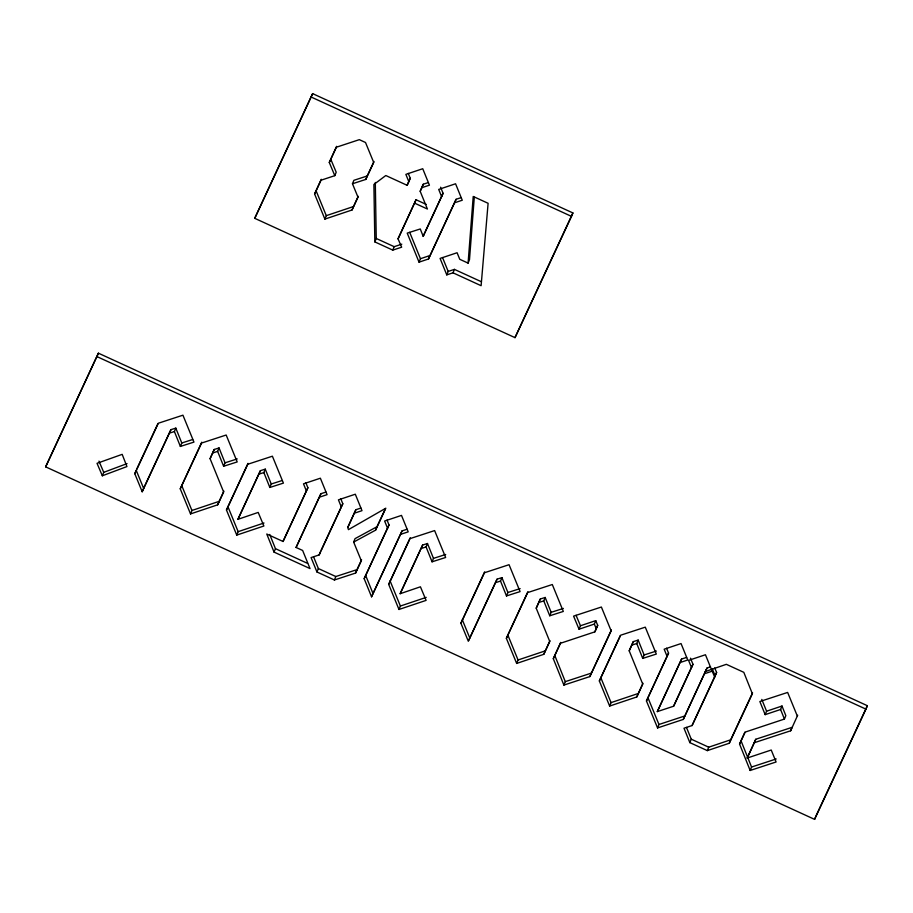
<?xml version="1.0" encoding="UTF-8"?>
<svg xmlns="http://www.w3.org/2000/svg" width="913" height="913" viewBox="0 0 913 913"><rect width="100%" height="100%" fill="white"/><g stroke="black" fill="none" stroke-linecap="round" stroke-linejoin="round"><path stroke-width="1.37" d="M468.084 263.115L473.219 196.466L488.101 203.291L481.117 285.701L453.008 272.816L446.777 274.881L440.089 258.425L457.093 252.741L459.764 259.292L468.084 263.115L469.487 259.669L474.292 197.288M45.65 466.851L98.41 353.183L867.35 705.703L865.946 709.139L814.59 819.372L45.65 466.851L98.41 353.183M102.336 475.776L97.029 463.313L122.182 454.354L126.93 466.566L102.336 475.776L103.74 472.341L98.969 461.122M134.793 473.721L136.197 470.286L143.603 488.318L142.2 491.753L134.793 473.721L158.303 423.244L182.931 415.187L193.955 442.097L180.375 446.434L174.406 431.564L175.81 428.129L170.936 429.658L143.603 488.318M254.738 218.321L312.645 93.628L572.896 212.946L571.492 216.381L515 337.639L254.738 218.321L312.645 93.628M142.2 491.753L170.936 429.658M180.375 446.434L181.778 442.988L175.81 428.129M180.249 488.809L201.556 443.067L226.173 435.022L237.197 461.921L223.628 466.258L225.032 462.823L219.052 447.952L214.19 449.481L210.093 458.691L223.639 491.981L217.659 504.821L190.532 513.916L180.249 488.809L201.773 442.177M373.988 161.441L367.209 175.981L353.867 180.318L352.464 183.764L357.987 197.162L352.007 210.001L324.88 219.097L314.597 194.001L321.25 179.279M314.597 194.001L321.011 180.215L334.797 175.661L329.285 162.468L336.6 146.331M210.093 458.691L214.19 449.481M190.532 513.916L191.935 510.481L181.653 485.374M223.628 466.258L217.648 451.387L219.052 447.952M334.797 175.661L336.201 172.226L330.689 159.033M324.88 219.097L326.283 215.662L316.001 190.555M217.659 504.821L223.856 491.114M226.458 510.002L247.777 464.261L272.394 456.203L283.418 483.114L269.837 487.451L271.241 484.004L265.272 469.145L260.399 470.674L237.928 519.337L258.196 512.421L263.88 526.002L236.752 535.098L226.458 510.002L247.994 463.359M352.007 210.001L358.204 196.295M352.464 183.764L365.805 179.427L367.209 175.981M237.928 519.337L260.399 470.674M236.752 535.098L238.156 531.663L227.862 506.555M269.837 487.451L263.868 472.58L265.272 469.145M426.257 204.421L416.054 199.742L398.034 238.841L401.663 247.195L392.773 250.116L374.844 241.899L376.247 238.464L375.311 182.452M374.844 241.899L373.885 184.483L385.8 175.524L407.152 185.316L410.245 178.252L408.259 173.367M407.152 185.316L410.245 178.252M392.773 250.116L394.176 246.681L401.8 244.17M398.034 238.841L416.054 199.742M414.65 203.177L427.41 209.02L420.185 191.285L423.278 184.232L428.323 182.566M420.185 191.285L423.278 184.232M325.952 492.05L320.92 493.716L296.074 547.458L302.637 550.459L310.009 568.582L274.048 552.103L275.452 548.656L269.734 534.459M274.048 552.103L266.767 534.025L283.041 541.477L307.886 487.736L305.889 482.851M283.041 541.477L307.886 487.736M461.145 197.619L456.112 199.285L428.494 258.972L419.044 262.168L407.221 233.123L420.265 228.958L423.21 236.376L424.613 232.929M423.21 236.376L443.079 193.305L440.591 187.199M296.074 547.458L320.92 493.716M419.044 262.168L420.448 258.721L409.697 232.324M428.494 258.972L456.112 199.285M385.412 508.644L376.978 526.733L355.054 538.636L353.651 542.071L361.331 560.753L355.591 573.067L334.409 579.983L316.948 571.972L311.082 557.581L319.173 554.91L320.577 551.463M319.173 554.91L342.809 503.748L340.823 498.863M316.948 571.972L318.352 568.537L313.558 556.759M446.777 274.881L448.18 271.435L442.52 257.523M353.651 542.071L375.574 530.168L385.811 508.199L348.446 529.643L347.773 527.463L355.842 509.728L360.886 508.062M347.773 527.463L355.842 509.728M453.008 272.816L454.412 269.381L481.242 281.683M334.409 579.983L335.813 576.537L356.994 569.632L361.582 559.772M355.591 573.067L356.994 569.632M375.574 530.168L376.978 526.733M407.084 529.243L402.051 530.909L371.545 596.794L364.173 578.671L389.018 524.929L387.021 520.045M364.173 578.671L389.018 524.929M371.545 596.794L402.051 530.909M388.687 584.377L409.994 538.636L434.622 530.579L445.647 557.478L432.066 561.815L433.47 558.379L427.489 543.509L422.628 545.05L400.156 593.712L420.425 586.797L426.109 600.377L398.981 609.473L388.687 584.377L410.222 537.734M400.156 593.712L422.628 545.05M398.981 609.473L400.385 606.038L390.091 580.93M432.066 561.815L426.086 546.955L427.489 543.509M515 337.639L572.896 212.946M460.905 623.237L484.426 572.759L509.055 564.702L520.079 591.601L506.498 595.938L507.902 592.503L501.922 577.632L497.06 579.173L468.323 641.268L460.905 623.237L484.655 571.846M468.791 640.127L497.06 579.173M506.498 595.938L500.518 581.079L501.922 577.632M506.361 638.324L527.68 592.583L552.297 584.525L563.321 611.436L549.752 615.773L551.155 612.326L545.175 597.467L540.313 598.996L536.216 608.206L549.763 641.497L543.783 654.324L516.655 663.431L506.361 638.324L527.897 591.681M536.216 608.206L540.313 598.996M516.655 663.431L518.059 659.985L507.765 634.889M549.752 615.773L543.771 600.902L545.175 597.467M543.783 654.324L549.968 640.618M579.047 629.205L580.451 625.759L595.733 620.646L594.329 624.081L579.047 629.205L573.581 616.138L601.382 607.031L611.151 630.849L589.832 676.59L563.892 685.081L553.301 658.695L560.696 642.398M563.892 685.081L565.295 681.646L554.705 655.249M553.301 658.695L560.479 643.277L594.865 631.853L597.707 625.314L595.733 620.646M594.865 631.853L597.707 625.314M589.832 676.59L611.368 629.947M599.35 680.95L620.657 635.208L645.286 627.163L656.31 654.062L642.729 658.399L644.133 654.963L638.164 640.093L633.291 641.622L629.205 650.832L642.752 684.122L636.772 696.961L609.644 706.057L599.35 680.95L620.292 635.585M629.205 650.832L633.291 641.622M609.644 706.057L611.048 702.622L600.754 677.514M642.729 658.399L636.76 643.528L638.164 640.093M636.772 696.961L642.957 683.255M710.519 666.81L707.039 668.019L683.278 719.433L657.565 727.923L646.45 700.979L668.556 653.092L666.57 648.207M646.45 700.979L668.556 653.092M690.479 658.17L692.967 664.276L673.623 706.217L657.314 711.604L681.589 659.06L686.633 657.406M657.314 711.604L681.589 659.06M657.565 727.923L658.969 724.477L647.853 697.532M673.623 706.217L692.967 664.276M683.278 719.433L707.039 668.019M706 670.256L704.596 673.691L712.151 671.192L705.452 654.747L688.585 660.384L691.563 667.711M705.635 671.454L726.337 664.322L743.81 672.333L752.358 693.709L729.282 743.239L707.324 750.623L689.851 742.623L683.997 728.22L692.077 725.55L716.614 672.47L714.719 667.951M716.614 672.47L714.674 677.058L711.501 669.434M689.851 742.623L691.255 739.176L686.462 727.399M707.324 750.623L708.728 747.188L730.685 739.792L752.574 692.807M729.282 743.239L730.685 739.792M747.199 758.041L754.343 742.703L790.635 730.799L792.039 727.364L755.747 739.268L747.199 758.041L771.234 750.03L776.096 761.978L750.155 770.469L739.564 744.084L744.871 732.26M766.578 711.204L781.996 706.034L780.592 709.481L765.174 714.639L766.578 711.204L761.784 699.404M754.343 742.703L755.747 739.268M750.155 770.469L751.559 767.034L740.968 740.648M739.564 744.084L745.145 732.112L784.427 719.067L785.831 715.632L781.996 706.034M814.59 819.372L815.526 817.078M136.779 469.02L157.949 423.598M329.285 162.468L336.383 147.221L359.323 139.655L365.52 142.496L373.714 162.457L365.805 179.427M425.207 231.651L443.079 193.305M321.182 550.174L342.809 503.748M692.077 725.55L715.21 675.905L712.368 669.138M790.635 730.799L797.688 715.233M815.994 815.937L867.35 705.703M103.74 472.341L127.044 463.61M420.448 258.721L429.897 255.537M326.283 215.662L353.411 206.566M191.935 510.481L219.063 501.374M238.156 531.663L263.994 523.001M400.385 606.038L426.211 597.376M518.059 659.985L545.187 650.889M611.048 702.622L638.176 693.515M421.874 187.667L429.43 185.179L422.742 168.722L405.863 174.372L408.841 181.698M454.708 202.72L462.263 200.232L455.564 183.775L438.697 189.425L441.675 196.752M448.18 271.435L454.412 269.381M319.516 497.151L327.071 494.652L320.372 478.207L303.493 483.844L306.483 491.171M354.438 513.163L361.993 510.664L355.305 494.218L338.426 499.856L341.405 507.183M400.647 534.345L408.202 531.845L401.503 515.4L384.624 521.038L387.614 528.365M680.185 662.507L687.751 660.008L681.052 643.562L664.173 649.2L667.152 656.527M658.969 724.477L684.682 715.997M565.295 681.646L591.236 673.155M751.559 767.034L776.21 758.965M181.778 442.988L192.643 439.518M225.032 462.823L237.243 458.919M271.241 484.004L282.106 480.535M433.47 558.379L445.692 554.476M507.902 592.503L520.125 588.6M551.155 612.326L563.367 608.423M644.133 654.963L656.356 651.06M169.533 433.093L174.406 431.564M212.786 452.928L217.648 451.387M258.995 474.109L263.868 472.58M421.224 548.485L426.086 546.955M495.656 582.608L500.518 581.079M538.91 602.432L543.771 600.902M631.887 645.069L636.76 643.528M311.242 97.063L571.492 216.381M376.247 238.464L394.176 246.681M97.006 356.618L865.946 709.139M275.452 548.656L307.567 563.378M691.255 739.176L708.728 747.188M318.352 568.537L335.813 576.537M594.329 624.081L596.303 628.749M576.069 615.305L580.451 625.759M797.414 716.249L787.645 692.431L759.844 701.526L765.174 714.639M462.309 619.79L469.727 637.833M365.577 575.236L372.949 593.359M780.592 709.481L784.427 719.067"/></g></svg>
